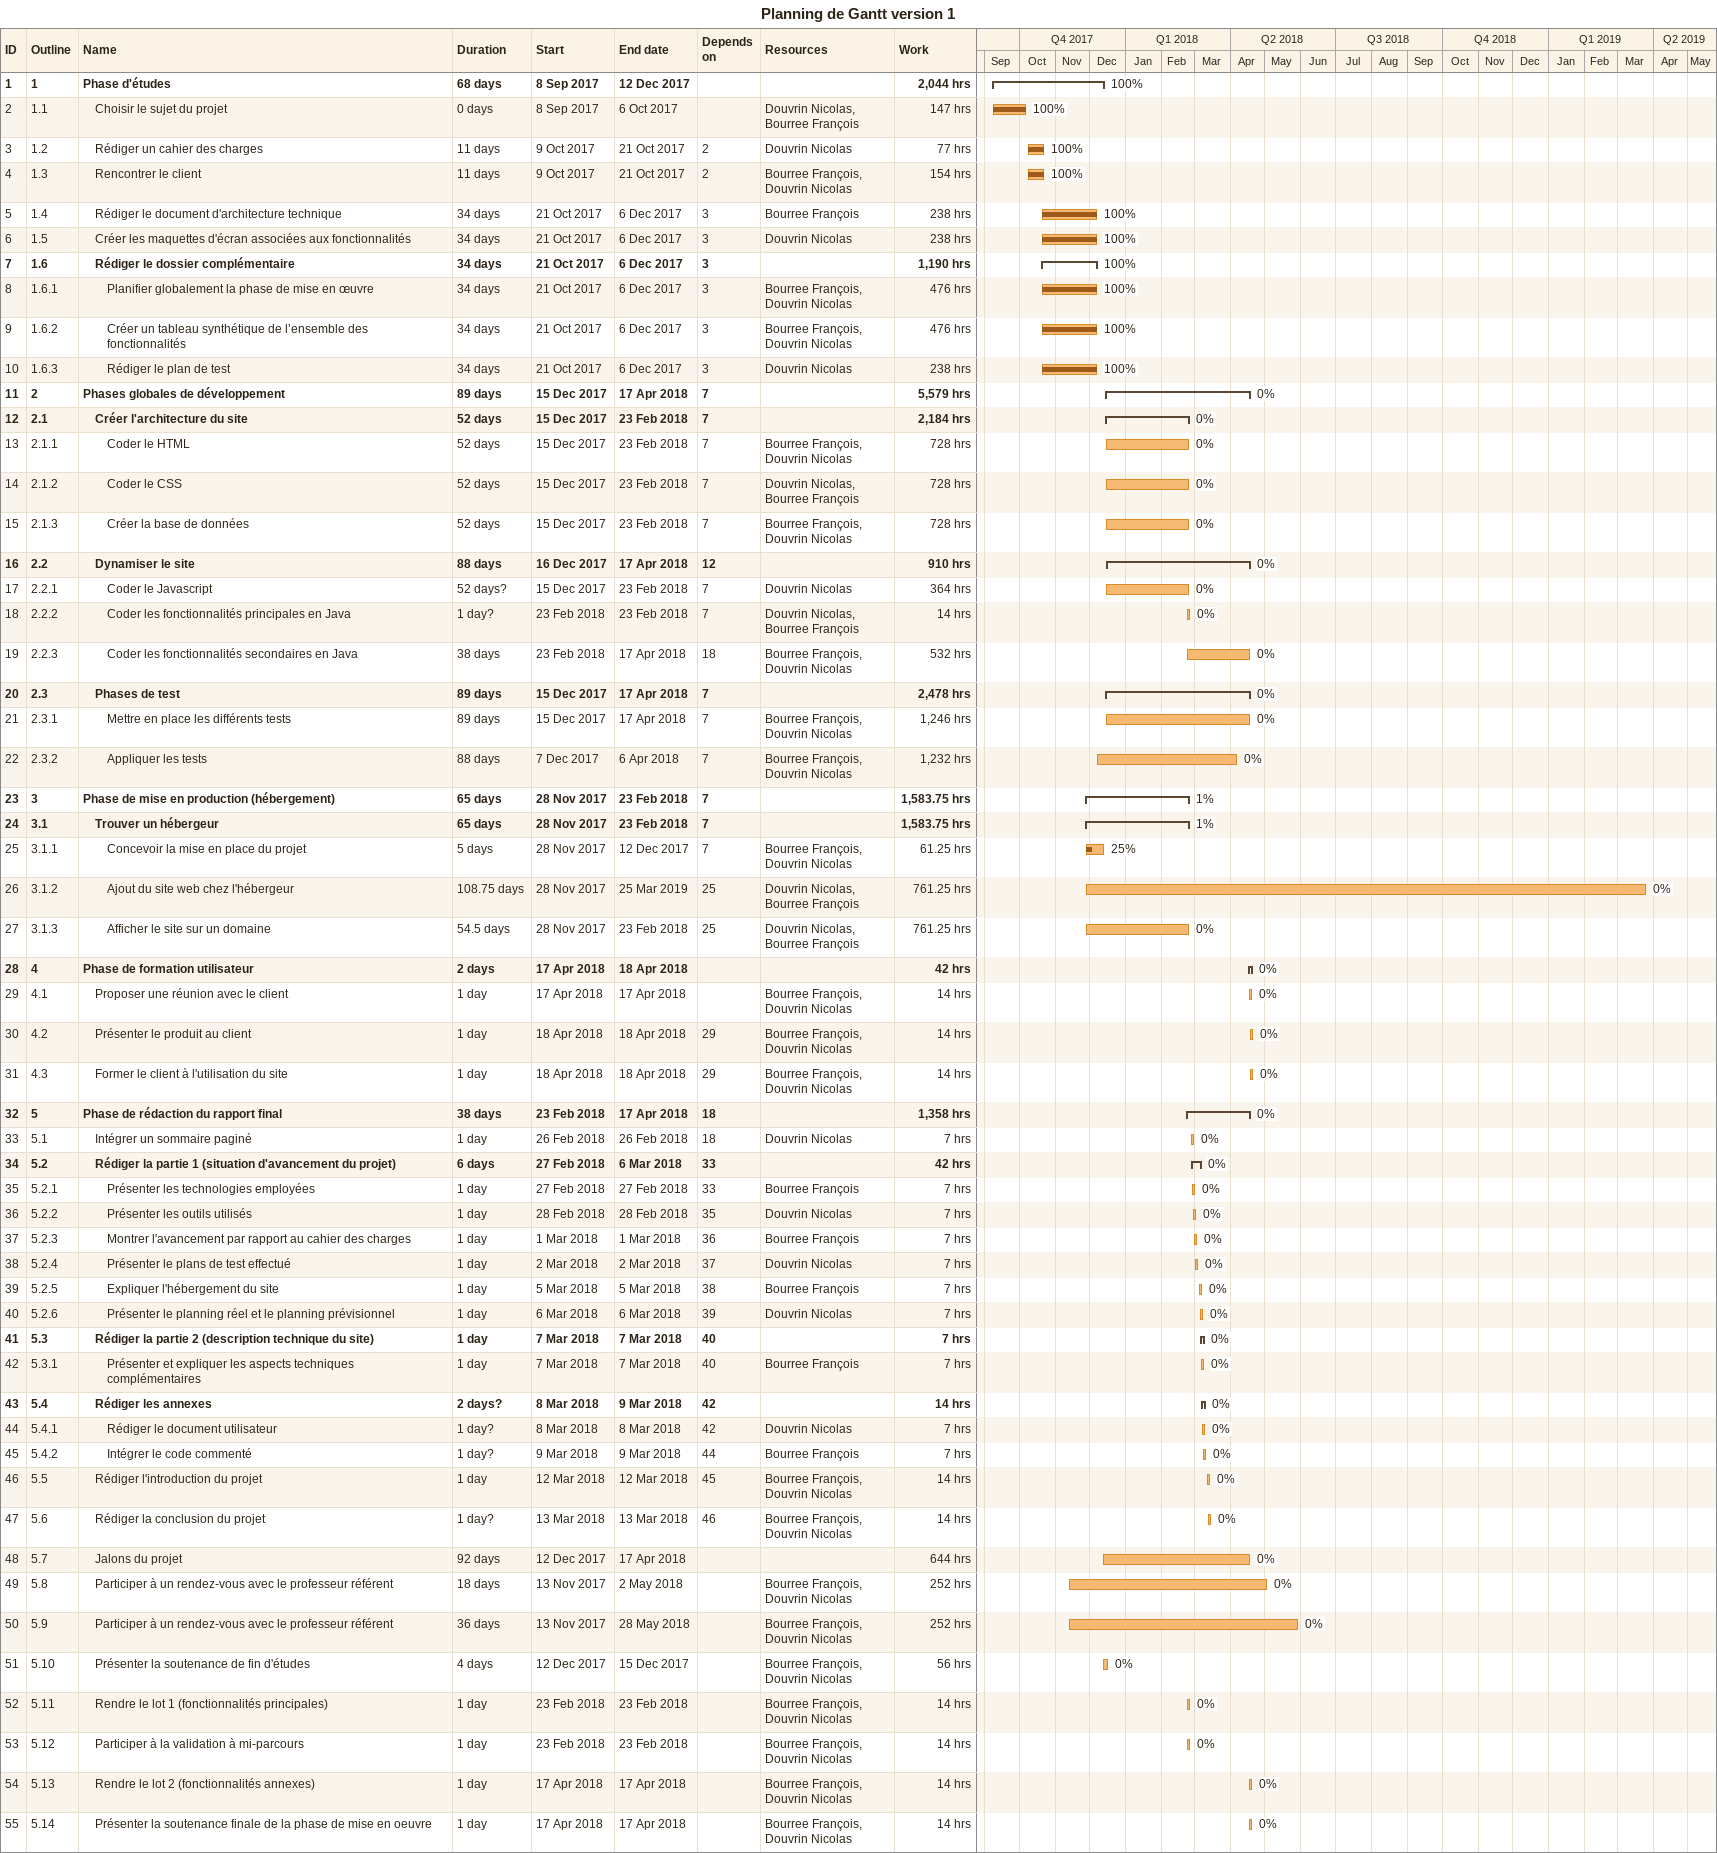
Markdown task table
Planning de Gantt version 1

| ID | WBS | Task | Duration | Start | Finish | Predecessors | Resources | % complete | Work (h) |
|---|---|---|---|---|---|---|---|---|---|
| 1 | 1 | **Phase d'études** | 68d | 2017-09-08 | 2017-12-12 |  |  | 100 | 2044 |
| 2 | 1.1 | Choisir le sujet du projet | 0d | 2017-09-08 | 2017-10-06 |  | Douvrin Nicolas, Bourree François | 100 | 147 |
| 3 | 1.2 | Rédiger un cahier des charges | 11d | 2017-10-09 | 2017-10-21 | 2 | Douvrin Nicolas | 100 | 77 |
| 4 | 1.3 | Rencontrer le client | 11d | 2017-10-09 | 2017-10-21 | 2 | Bourree François, Douvrin Nicolas | 100 | 154 |
| 5 | 1.4 | Rédiger le document d'architecture technique | 34d | 2017-10-21 | 2017-12-06 | 3 | Bourree François | 100 | 238 |
| 6 | 1.5 | Créer les maquettes d'écran associées aux fonctionnalités | 34d | 2017-10-21 | 2017-12-06 | 3 | Douvrin Nicolas | 100 | 238 |
| 7 | 1.6 | **Rédiger le dossier complémentaire** | 34d | 2017-10-21 | 2017-12-06 | 3 |  | 100 | 1190 |
| 8 | 1.6.1 | Planifier globalement la phase de mise en œuvre | 34d | 2017-10-21 | 2017-12-06 | 3 | Bourree François, Douvrin Nicolas | 100 | 476 |
| 9 | 1.6.2 | Créer un tableau synthétique de l’ensemble des fonctionnalités | 34d | 2017-10-21 | 2017-12-06 | 3 | Bourree François, Douvrin Nicolas | 100 | 476 |
| 10 | 1.6.3 | Rédiger le plan de test | 34d | 2017-10-21 | 2017-12-06 | 3 | Douvrin Nicolas | 100 | 238 |
| 11 | 2 | **Phases globales de développement** | 89d | 2017-12-15 | 2018-04-17 | 7 |  | 0 | 5579 |
| 12 | 2.1 | **Créer l'architecture du site** | 52d | 2017-12-15 | 2018-02-23 | 7 |  | 0 | 2184 |
| 13 | 2.1.1 | Coder le HTML | 52d | 2017-12-15 | 2018-02-23 | 7 | Bourree François, Douvrin Nicolas | 0 | 728 |
| 14 | 2.1.2 | Coder le CSS | 52d | 2017-12-15 | 2018-02-23 | 7 | Douvrin Nicolas, Bourree François | 0 | 728 |
| 15 | 2.1.3 | Créer la base de données | 52d | 2017-12-15 | 2018-02-23 | 7 | Bourree François, Douvrin Nicolas | 0 | 728 |
| 16 | 2.2 | **Dynamiser le site** | 88d | 2017-12-16 | 2018-04-17 | 12 |  | 0 | 910 |
| 17 | 2.2.1 | Coder le Javascript | 52d? | 2017-12-15 | 2018-02-23 | 7 | Douvrin Nicolas | 0 | 364 |
| 18 | 2.2.2 | Coder les fonctionnalités principales en Java | 1d? | 2018-02-23 | 2018-02-23 | 7 | Douvrin Nicolas, Bourree François | 0 | 14 |
| 19 | 2.2.3 | Coder les fonctionnalités secondaires en Java | 38d | 2018-02-23 | 2018-04-17 | 18 | Bourree François, Douvrin Nicolas | 0 | 532 |
| 20 | 2.3 | **Phases de test** | 89d | 2017-12-15 | 2018-04-17 | 7 |  | 0 | 2478 |
| 21 | 2.3.1 | Mettre en place les différents tests | 89d | 2017-12-15 | 2018-04-17 | 7 | Bourree François, Douvrin Nicolas | 0 | 1246 |
| 22 | 2.3.2 | Appliquer les tests | 88d | 2017-12-07 | 2018-04-06 | 7 | Bourree François, Douvrin Nicolas | 0 | 1232 |
| 23 | 3 | **Phase de mise en production (hébergement)** | 65d | 2017-11-28 | 2018-02-23 | 7 |  | 1 | 1583.75 |
| 24 | 3.1 | **Trouver un hébergeur** | 65d | 2017-11-28 | 2018-02-23 | 7 |  | 1 | 1583.75 |
| 25 | 3.1.1 | Concevoir la mise en place du projet | 5d | 2017-11-28 | 2017-12-12 | 7 | Bourree François, Douvrin Nicolas | 25 | 61.25 |
| 26 | 3.1.2 | Ajout du site web chez l'hébergeur | 108.75d | 2017-11-28 | 2019-03-25 | 25 | Douvrin Nicolas, Bourree François | 0 | 761.25 |
| 27 | 3.1.3 | Afficher le site sur un domaine | 54.5d | 2017-11-28 | 2018-02-23 | 25 | Douvrin Nicolas, Bourree François | 0 | 761.25 |
| 28 | 4 | **Phase de formation utilisateur** | 2d | 2018-04-17 | 2018-04-18 |  |  | 0 | 42 |
| 29 | 4.1 | Proposer une réunion avec le client | 1d | 2018-04-17 | 2018-04-17 |  | Bourree François, Douvrin Nicolas | 0 | 14 |
| 30 | 4.2 | Présenter le produit au client | 1d | 2018-04-18 | 2018-04-18 | 29 | Bourree François, Douvrin Nicolas | 0 | 14 |
| 31 | 4.3 | Former le client à l'utilisation du site | 1d | 2018-04-18 | 2018-04-18 | 29 | Bourree François, Douvrin Nicolas | 0 | 14 |
| 32 | 5 | **Phase de rédaction du rapport final** | 38d | 2018-02-23 | 2018-04-17 | 18 |  | 0 | 1358 |
| 33 | 5.1 | Intégrer un sommaire paginé | 1d | 2018-02-26 | 2018-02-26 | 18 | Douvrin Nicolas | 0 | 7 |
| 34 | 5.2 | **Rédiger la partie 1 (situation d'avancement du projet)** | 6d | 2018-02-27 | 2018-03-06 | 33 |  | 0 | 42 |
| 35 | 5.2.1 | Présenter les technologies employées | 1d | 2018-02-27 | 2018-02-27 | 33 | Bourree François | 0 | 7 |
| 36 | 5.2.2 | Présenter les outils utilisés | 1d | 2018-02-28 | 2018-02-28 | 35 | Douvrin Nicolas | 0 | 7 |
| 37 | 5.2.3 | Montrer l'avancement par rapport au cahier des charges | 1d | 2018-03-01 | 2018-03-01 | 36 | Bourree François | 0 | 7 |
| 38 | 5.2.4 | Présenter le plans de test effectué | 1d | 2018-03-02 | 2018-03-02 | 37 | Douvrin Nicolas | 0 | 7 |
| 39 | 5.2.5 | Expliquer l'hébergement du site | 1d | 2018-03-05 | 2018-03-05 | 38 | Bourree François | 0 | 7 |
| 40 | 5.2.6 | Présenter le planning réel et le planning prévisionnel | 1d | 2018-03-06 | 2018-03-06 | 39 | Douvrin Nicolas | 0 | 7 |
| 41 | 5.3 | **Rédiger la partie 2 (description technique du site)** | 1d | 2018-03-07 | 2018-03-07 | 40 |  | 0 | 7 |
| 42 | 5.3.1 | Présenter et expliquer les aspects techniques complémentaires | 1d | 2018-03-07 | 2018-03-07 | 40 | Bourree François | 0 | 7 |
| 43 | 5.4 | **Rédiger les annexes** | 2d? | 2018-03-08 | 2018-03-09 | 42 |  | 0 | 14 |
| 44 | 5.4.1 | Rédiger le document utilisateur | 1d? | 2018-03-08 | 2018-03-08 | 42 | Douvrin Nicolas | 0 | 7 |
| 45 | 5.4.2 | Intégrer le code commenté | 1d? | 2018-03-09 | 2018-03-09 | 44 | Bourree François | 0 | 7 |
| 46 | 5.5 | Rédiger l'introduction du projet | 1d | 2018-03-12 | 2018-03-12 | 45 | Bourree François, Douvrin Nicolas | 0 | 14 |
| 47 | 5.6 | Rédiger la conclusion du projet | 1d? | 2018-03-13 | 2018-03-13 | 46 | Bourree François, Douvrin Nicolas | 0 | 14 |
| 48 | 5.7 | Jalons du projet | 92d | 2017-12-12 | 2018-04-17 |  |  | 0 | 644 |
| 49 | 5.8 | Participer à un rendez-vous avec le professeur référent | 18d | 2017-11-13 | 2018-05-02 |  | Bourree François, Douvrin Nicolas | 0 | 252 |
| 50 | 5.9 | Participer à un rendez-vous avec le professeur référent | 36d | 2017-11-13 | 2018-05-28 |  | Bourree François, Douvrin Nicolas | 0 | 252 |
| 51 | 5.10 | Présenter la soutenance de fin d'études | 4d | 2017-12-12 | 2017-12-15 |  | Bourree François, Douvrin Nicolas | 0 | 56 |
| 52 | 5.11 | Rendre le lot 1 (fonctionnalités principales) | 1d | 2018-02-23 | 2018-02-23 |  | Bourree François, Douvrin Nicolas | 0 | 14 |
| 53 | 5.12 | Participer à la validation à mi-parcours | 1d | 2018-02-23 | 2018-02-23 |  | Bourree François, Douvrin Nicolas | 0 | 14 |
| 54 | 5.13 | Rendre le lot 2 (fonctionnalités annexes) | 1d | 2018-04-17 | 2018-04-17 |  | Bourree François, Douvrin Nicolas | 0 | 14 |
| 55 | 5.14 | Présenter la soutenance finale de la phase de mise en oeuvre | 1d | 2018-04-17 | 2018-04-17 |  | Bourree François, Douvrin Nicolas | 0 | 14 |
